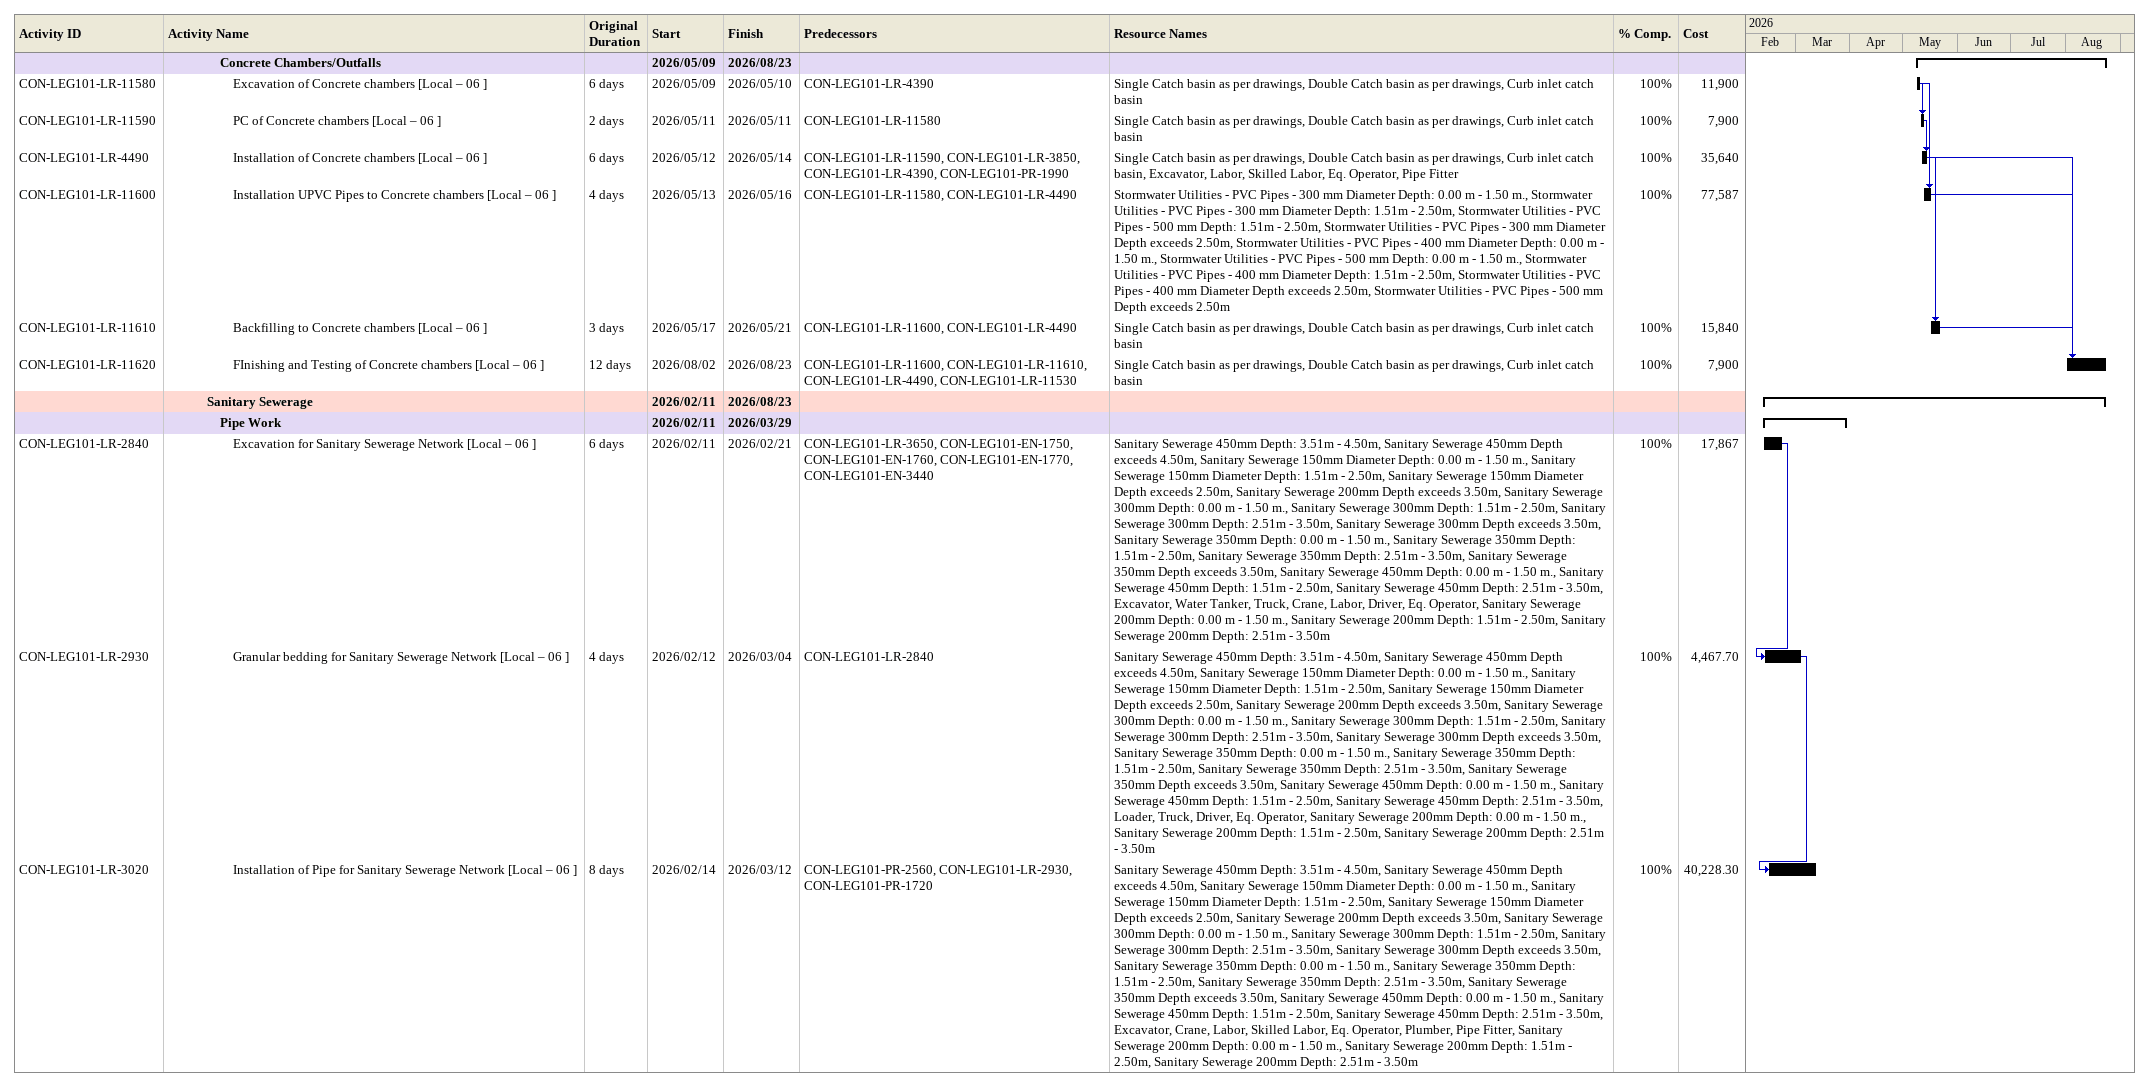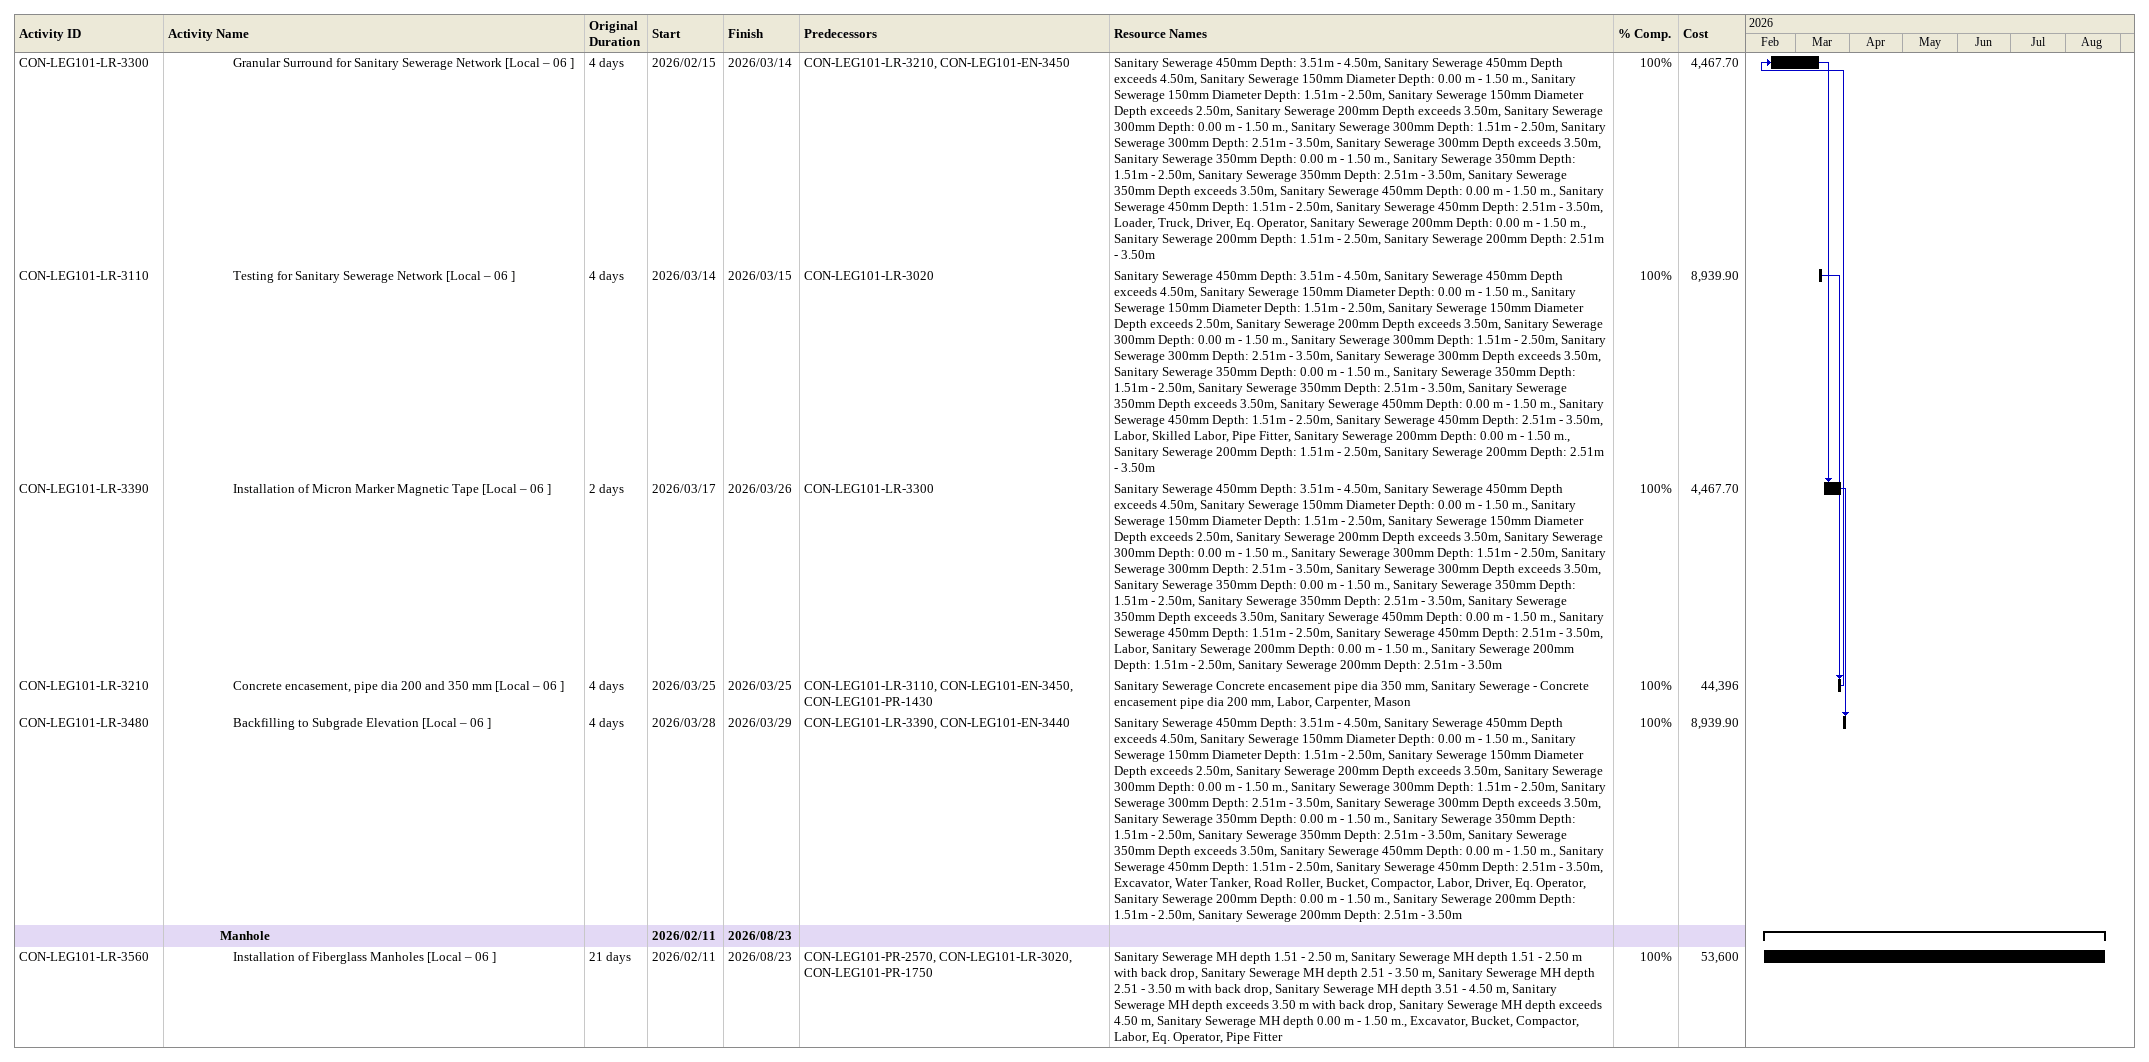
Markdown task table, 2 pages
| ID | Level | Task | Original duration | Start | Finish | Predecessors | Resources | % complete | Cost |
|---|---|---|---|---|---|---|---|---|---|
|  | 5 | **Concrete Chambers/Outfalls** |  | 2026-05-09 | 2026-08-23 |  |  |  |  |
| CON-LEG101-LR-11580 | 6 | Excavation of Concrete chambers [Local – 06 ] | 6d | 2026-05-09 | 2026-05-10 | CON-LEG101-LR-4390 | Single Catch basin as per drawings, Double Catch basin as per drawings, Curb inlet catch basin | 100 | 11900 |
| CON-LEG101-LR-11590 | 6 | PC of Concrete chambers [Local – 06 ] | 2d | 2026-05-11 | 2026-05-11 | CON-LEG101-LR-11580 | Single Catch basin as per drawings, Double Catch basin as per drawings, Curb inlet catch basin | 100 | 7900 |
| CON-LEG101-LR-4490 | 6 | Installation of Concrete chambers [Local – 06 ] | 6d | 2026-05-12 | 2026-05-14 | CON-LEG101-LR-11590, CON-LEG101-LR-3850, CON-LEG101-LR-4390, CON-LEG101-PR-1990 | Single Catch basin as per drawings, Double Catch basin as per drawings, Curb inlet catch basin, Excavator, Labor, Skilled Labor, Eq. Operator, Pipe Fitter | 100 | 35640 |
| CON-LEG101-LR-11600 | 6 | Installation UPVC Pipes to Concrete chambers [Local – 06 ] | 4d | 2026-05-13 | 2026-05-16 | CON-LEG101-LR-11580, CON-LEG101-LR-4490 | Stormwater Utilities - PVC Pipes - 300 mm Diameter Depth: 0.00 m - 1.50 m., Stormwater Utilities - PVC Pipes - 300 mm Diameter Depth: 1.51m - 2.50m, Stormwater Utilities - PVC Pipes - 500 mm Depth: 1.51m - 2.50m, Stormwater Utilities - PVC Pipes - 300 mm Diameter Depth exceeds 2.50m, Stormwater Utilities - PVC Pipes - 400 mm Diameter Depth: 0.00 m - 1.50 m., Stormwater Utilities - PVC Pipes - 500 mm Depth: 0.00 m - 1.50 m., Stormwater Utilities - PVC Pipes - 400 mm Diameter Depth: 1.51m - 2.50m, Stormwater Utilities - PVC Pipes - 400 mm Diameter Depth exceeds 2.50m, Stormwater Utilities - PVC Pipes - 500 mm Depth exceeds 2.50m | 100 | 77587 |
| CON-LEG101-LR-11610 | 6 | Backfilling to Concrete chambers [Local – 06 ] | 3d | 2026-05-17 | 2026-05-21 | CON-LEG101-LR-11600, CON-LEG101-LR-4490 | Single Catch basin as per drawings, Double Catch basin as per drawings, Curb inlet catch basin | 100 | 15840 |
| CON-LEG101-LR-11620 | 6 | FInishing and Testing of Concrete chambers [Local – 06 ] | 12d | 2026-08-02 | 2026-08-23 | CON-LEG101-LR-11600, CON-LEG101-LR-11610, CON-LEG101-LR-4490, CON-LEG101-LR-11530 | Single Catch basin as per drawings, Double Catch basin as per drawings, Curb inlet catch basin | 100 | 7900 |
|  | 4 | **Sanitary Sewerage** |  | 2026-02-11 | 2026-08-23 |  |  |  |  |
|  | 5 | **Pipe Work** |  | 2026-02-11 | 2026-03-29 |  |  |  |  |
| CON-LEG101-LR-2840 | 6 | Excavation for Sanitary Sewerage Network [Local – 06 ] | 6d | 2026-02-11 | 2026-02-21 | CON-LEG101-LR-3650, CON-LEG101-EN-1750, CON-LEG101-EN-1760, CON-LEG101-EN-1770, CON-LEG101-EN-3440 | Sanitary Sewerage 450mm Depth: 3.51m - 4.50m, Sanitary Sewerage 450mm Depth exceeds 4.50m, Sanitary Sewerage 150mm Diameter Depth: 0.00 m - 1.50 m., Sanitary Sewerage 150mm Diameter Depth: 1.51m - 2.50m, Sanitary Sewerage 150mm Diameter Depth exceeds 2.50m, Sanitary Sewerage 200mm Depth exceeds 3.50m, Sanitary Sewerage 300mm Depth: 0.00 m - 1.50 m., Sanitary Sewerage 300mm Depth: 1.51m - 2.50m, Sanitary Sewerage 300mm Depth: 2.51m - 3.50m, Sanitary Sewerage 300mm Depth exceeds 3.50m, Sanitary Sewerage 350mm Depth: 0.00 m - 1.50 m., Sanitary Sewerage 350mm Depth: 1.51m - 2.50m, Sanitary Sewerage 350mm Depth: 2.51m - 3.50m, Sanitary Sewerage 350mm Depth exceeds 3.50m, Sanitary Sewerage 450mm Depth: 0.00 m - 1.50 m., Sanitary Sewerage 450mm Depth: 1.51m - 2.50m, Sanitary Sewerage 450mm Depth: 2.51m - 3.50m, Excavator, Water Tanker, Truck, Crane, Labor, Driver, Eq. Operator, Sanitary Sewerage 200mm Depth: 0.00 m - 1.50 m., Sanitary Sewerage 200mm Depth: 1.51m - 2.50m, Sanitary Sewerage 200mm Depth: 2.51m - 3.50m | 100 | 17867 |
| CON-LEG101-LR-2930 | 6 | Granular bedding for Sanitary Sewerage Network [Local – 06 ] | 4d | 2026-02-12 | 2026-03-04 | CON-LEG101-LR-2840 | Sanitary Sewerage 450mm Depth: 3.51m - 4.50m, Sanitary Sewerage 450mm Depth exceeds 4.50m, Sanitary Sewerage 150mm Diameter Depth: 0.00 m - 1.50 m., Sanitary Sewerage 150mm Diameter Depth: 1.51m - 2.50m, Sanitary Sewerage 150mm Diameter Depth exceeds 2.50m, Sanitary Sewerage 200mm Depth exceeds 3.50m, Sanitary Sewerage 300mm Depth: 0.00 m - 1.50 m., Sanitary Sewerage 300mm Depth: 1.51m - 2.50m, Sanitary Sewerage 300mm Depth: 2.51m - 3.50m, Sanitary Sewerage 300mm Depth exceeds 3.50m, Sanitary Sewerage 350mm Depth: 0.00 m - 1.50 m., Sanitary Sewerage 350mm Depth: 1.51m - 2.50m, Sanitary Sewerage 350mm Depth: 2.51m - 3.50m, Sanitary Sewerage 350mm Depth exceeds 3.50m, Sanitary Sewerage 450mm Depth: 0.00 m - 1.50 m., Sanitary Sewerage 450mm Depth: 1.51m - 2.50m, Sanitary Sewerage 450mm Depth: 2.51m - 3.50m, Loader, Truck, Driver, Eq. Operator, Sanitary Sewerage 200mm Depth: 0.00 m - 1.50 m., Sanitary Sewerage 200mm Depth: 1.51m - 2.50m, Sanitary Sewerage 200mm Depth: 2.51m - 3.50m | 100 | 4467.70 |
| CON-LEG101-LR-3020 | 6 | Installation of Pipe for Sanitary Sewerage Network [Local – 06 ] | 8d | 2026-02-14 | 2026-03-12 | CON-LEG101-PR-2560, CON-LEG101-LR-2930, CON-LEG101-PR-1720 | Sanitary Sewerage 450mm Depth: 3.51m - 4.50m, Sanitary Sewerage 450mm Depth exceeds 4.50m, Sanitary Sewerage 150mm Diameter Depth: 0.00 m - 1.50 m., Sanitary Sewerage 150mm Diameter Depth: 1.51m - 2.50m, Sanitary Sewerage 150mm Diameter Depth exceeds 2.50m, Sanitary Sewerage 200mm Depth exceeds 3.50m, Sanitary Sewerage 300mm Depth: 0.00 m - 1.50 m., Sanitary Sewerage 300mm Depth: 1.51m - 2.50m, Sanitary Sewerage 300mm Depth: 2.51m - 3.50m, Sanitary Sewerage 300mm Depth exceeds 3.50m, Sanitary Sewerage 350mm Depth: 0.00 m - 1.50 m., Sanitary Sewerage 350mm Depth: 1.51m - 2.50m, Sanitary Sewerage 350mm Depth: 2.51m - 3.50m, Sanitary Sewerage 350mm Depth exceeds 3.50m, Sanitary Sewerage 450mm Depth: 0.00 m - 1.50 m., Sanitary Sewerage 450mm Depth: 1.51m - 2.50m, Sanitary Sewerage 450mm Depth: 2.51m - 3.50m, Excavator, Crane, Labor, Skilled Labor, Eq. Operator, Plumber, Pipe Fitter, Sanitary Sewerage 200mm Depth: 0.00 m - 1.50 m., Sanitary Sewerage 200mm Depth: 1.51m - 2.50m, Sanitary Sewerage 200mm Depth: 2.51m - 3.50m | 100 | 40228.30 |
| CON-LEG101-LR-3300 | 6 | Granular Surround for Sanitary Sewerage Network [Local – 06 ] | 4d | 2026-02-15 | 2026-03-14 | CON-LEG101-LR-3210, CON-LEG101-EN-3450 | Sanitary Sewerage 450mm Depth: 3.51m - 4.50m, Sanitary Sewerage 450mm Depth exceeds 4.50m, Sanitary Sewerage 150mm Diameter Depth: 0.00 m - 1.50 m., Sanitary Sewerage 150mm Diameter Depth: 1.51m - 2.50m, Sanitary Sewerage 150mm Diameter Depth exceeds 2.50m, Sanitary Sewerage 200mm Depth exceeds 3.50m, Sanitary Sewerage 300mm Depth: 0.00 m - 1.50 m., Sanitary Sewerage 300mm Depth: 1.51m - 2.50m, Sanitary Sewerage 300mm Depth: 2.51m - 3.50m, Sanitary Sewerage 300mm Depth exceeds 3.50m, Sanitary Sewerage 350mm Depth: 0.00 m - 1.50 m., Sanitary Sewerage 350mm Depth: 1.51m - 2.50m, Sanitary Sewerage 350mm Depth: 2.51m - 3.50m, Sanitary Sewerage 350mm Depth exceeds 3.50m, Sanitary Sewerage 450mm Depth: 0.00 m - 1.50 m., Sanitary Sewerage 450mm Depth: 1.51m - 2.50m, Sanitary Sewerage 450mm Depth: 2.51m - 3.50m, Loader, Truck, Driver, Eq. Operator, Sanitary Sewerage 200mm Depth: 0.00 m - 1.50 m., Sanitary Sewerage 200mm Depth: 1.51m - 2.50m, Sanitary Sewerage 200mm Depth: 2.51m - 3.50m | 100 | 4467.70 |
| CON-LEG101-LR-3110 | 6 | Testing for Sanitary Sewerage Network [Local – 06 ] | 4d | 2026-03-14 | 2026-03-15 | CON-LEG101-LR-3020 | Sanitary Sewerage 450mm Depth: 3.51m - 4.50m, Sanitary Sewerage 450mm Depth exceeds 4.50m, Sanitary Sewerage 150mm Diameter Depth: 0.00 m - 1.50 m., Sanitary Sewerage 150mm Diameter Depth: 1.51m - 2.50m, Sanitary Sewerage 150mm Diameter Depth exceeds 2.50m, Sanitary Sewerage 200mm Depth exceeds 3.50m, Sanitary Sewerage 300mm Depth: 0.00 m - 1.50 m., Sanitary Sewerage 300mm Depth: 1.51m - 2.50m, Sanitary Sewerage 300mm Depth: 2.51m - 3.50m, Sanitary Sewerage 300mm Depth exceeds 3.50m, Sanitary Sewerage 350mm Depth: 0.00 m - 1.50 m., Sanitary Sewerage 350mm Depth: 1.51m - 2.50m, Sanitary Sewerage 350mm Depth: 2.51m - 3.50m, Sanitary Sewerage 350mm Depth exceeds 3.50m, Sanitary Sewerage 450mm Depth: 0.00 m - 1.50 m., Sanitary Sewerage 450mm Depth: 1.51m - 2.50m, Sanitary Sewerage 450mm Depth: 2.51m - 3.50m, Labor, Skilled Labor, Pipe Fitter, Sanitary Sewerage 200mm Depth: 0.00 m - 1.50 m., Sanitary Sewerage 200mm Depth: 1.51m - 2.50m, Sanitary Sewerage 200mm Depth: 2.51m - 3.50m | 100 | 8939.90 |
| CON-LEG101-LR-3390 | 6 | Installation of Micron Marker Magnetic Tape [Local – 06 ] | 2d | 2026-03-17 | 2026-03-26 | CON-LEG101-LR-3300 | Sanitary Sewerage 450mm Depth: 3.51m - 4.50m, Sanitary Sewerage 450mm Depth exceeds 4.50m, Sanitary Sewerage 150mm Diameter Depth: 0.00 m - 1.50 m., Sanitary Sewerage 150mm Diameter Depth: 1.51m - 2.50m, Sanitary Sewerage 150mm Diameter Depth exceeds 2.50m, Sanitary Sewerage 200mm Depth exceeds 3.50m, Sanitary Sewerage 300mm Depth: 0.00 m - 1.50 m., Sanitary Sewerage 300mm Depth: 1.51m - 2.50m, Sanitary Sewerage 300mm Depth: 2.51m - 3.50m, Sanitary Sewerage 300mm Depth exceeds 3.50m, Sanitary Sewerage 350mm Depth: 0.00 m - 1.50 m., Sanitary Sewerage 350mm Depth: 1.51m - 2.50m, Sanitary Sewerage 350mm Depth: 2.51m - 3.50m, Sanitary Sewerage 350mm Depth exceeds 3.50m, Sanitary Sewerage 450mm Depth: 0.00 m - 1.50 m., Sanitary Sewerage 450mm Depth: 1.51m - 2.50m, Sanitary Sewerage 450mm Depth: 2.51m - 3.50m, Labor, Sanitary Sewerage 200mm Depth: 0.00 m - 1.50 m., Sanitary Sewerage 200mm Depth: 1.51m - 2.50m, Sanitary Sewerage 200mm Depth: 2.51m - 3.50m | 100 | 4467.70 |
| CON-LEG101-LR-3210 | 6 | Concrete encasement, pipe dia 200 and 350 mm [Local – 06 ] | 4d | 2026-03-25 | 2026-03-25 | CON-LEG101-LR-3110, CON-LEG101-EN-3450, CON-LEG101-PR-1430 | Sanitary Sewerage Concrete encasement pipe dia 350 mm, Sanitary Sewerage - Concrete encasement pipe dia 200 mm, Labor, Carpenter, Mason | 100 | 44396 |
| CON-LEG101-LR-3480 | 6 | Backfilling to Subgrade Elevation [Local – 06 ] | 4d | 2026-03-28 | 2026-03-29 | CON-LEG101-LR-3390, CON-LEG101-EN-3440 | Sanitary Sewerage 450mm Depth: 3.51m - 4.50m, Sanitary Sewerage 450mm Depth exceeds 4.50m, Sanitary Sewerage 150mm Diameter Depth: 0.00 m - 1.50 m., Sanitary Sewerage 150mm Diameter Depth: 1.51m - 2.50m, Sanitary Sewerage 150mm Diameter Depth exceeds 2.50m, Sanitary Sewerage 200mm Depth exceeds 3.50m, Sanitary Sewerage 300mm Depth: 0.00 m - 1.50 m., Sanitary Sewerage 300mm Depth: 1.51m - 2.50m, Sanitary Sewerage 300mm Depth: 2.51m - 3.50m, Sanitary Sewerage 300mm Depth exceeds 3.50m, Sanitary Sewerage 350mm Depth: 0.00 m - 1.50 m., Sanitary Sewerage 350mm Depth: 1.51m - 2.50m, Sanitary Sewerage 350mm Depth: 2.51m - 3.50m, Sanitary Sewerage 350mm Depth exceeds 3.50m, Sanitary Sewerage 450mm Depth: 0.00 m - 1.50 m., Sanitary Sewerage 450mm Depth: 1.51m - 2.50m, Sanitary Sewerage 450mm Depth: 2.51m - 3.50m, Excavator, Water Tanker, Road Roller, Bucket, Compactor, Labor, Driver, Eq. Operator, Sanitary Sewerage 200mm Depth: 0.00 m - 1.50 m., Sanitary Sewerage 200mm Depth: 1.51m - 2.50m, Sanitary Sewerage 200mm Depth: 2.51m - 3.50m | 100 | 8939.90 |
|  | 5 | **Manhole** |  | 2026-02-11 | 2026-08-23 |  |  |  |  |
| CON-LEG101-LR-3560 | 6 | Installation of Fiberglass Manholes [Local – 06 ] | 21d | 2026-02-11 | 2026-08-23 | CON-LEG101-PR-2570, CON-LEG101-LR-3020, CON-LEG101-PR-1750 | Sanitary Sewerage MH depth 1.51 - 2.50 m, Sanitary Sewerage MH depth 1.51 - 2.50 m with back drop, Sanitary Sewerage MH depth 2.51 - 3.50 m, Sanitary Sewerage MH depth 2.51 - 3.50 m with back drop, Sanitary Sewerage MH depth 3.51 - 4.50 m, Sanitary Sewerage MH depth exceeds 3.50 m with back drop, Sanitary Sewerage MH depth exceeds 4.50 m, Sanitary Sewerage MH depth 0.00 m - 1.50 m., Excavator, Bucket, Compactor, Labor, Eq. Operator, Pipe Fitter | 100 | 53600 |
